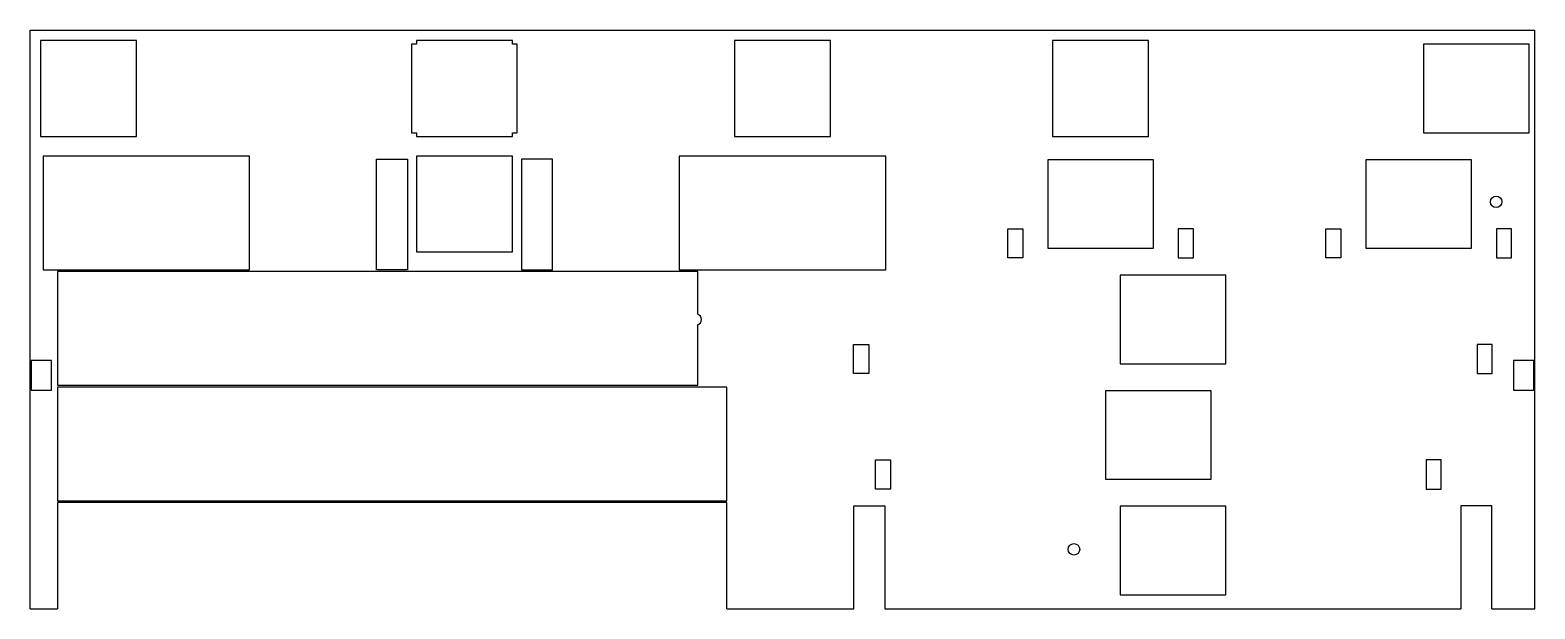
# Model space of a CAD drawing. Extents: x -124 to 124, y -48 to 48.
import ezdxf

# ---------------------------------------------------------------- set-up
doc = ezdxf.new("R2010")
doc.units = 0
doc.layers.get('0').update_dxf_attribs({"linetype": 'continuous'})

# ---------------------------------------------------------------- blocks, each defined once
blk = doc.blocks.new('SHAPE')
at = {"color": 0}
for p, q in [((-123.925, -47.725), (-123.925, 47.725)), ((-123.925, 47.725), (123.925, 47.725)), ((123.925, -47.725), (123.925, 47.725)), ((-106.4, 46), (-122.2, 46)), ((-122.2, 46), (-122.2, 30.2)), ((-106.4, 30.2), (-106.4, 46)), ((-61.0875, 45.4), (-61.0875, 30.8)), ((-60.2875, 45.4), (-61.0875, 45.4)), ((-60.2875, 46), (-60.2875, 45.4)), ((-44.4875, 46), (-60.2875, 46)), ((-44.4875, 45.4), (-44.4875, 46)), ((-43.6875, 45.4), (-44.4875, 45.4)), ((-43.6875, 30.8), (-43.6875, 45.4)), ((7.9, 46), (-7.9, 46)), ((-7.9, 46), (-7.9, 30.2)), ((7.9, 30.2), (7.9, 46)), ((60.2875, 46), (44.4875, 46)), ((44.4875, 46), (44.4875, 30.2)), ((60.2875, 30.2), (60.2875, 46)), ((123, 45.4), (105.6, 45.4)), ((105.6, 45.4), (105.6, 30.8)), ((123, 30.8), (123, 45.4)), ((-122.2, 30.2), (-106.4, 30.2)), ((-61.0875, 30.8), (-60.2875, 30.8)), ((-60.2875, 30.8), (-60.2875, 30.2)), ((-60.2875, 30.2), (-44.4875, 30.2)), ((-44.4875, 30.2), (-44.4875, 30.8)), ((-44.4875, 30.8), (-43.6875, 30.8)), ((-7.9, 30.2), (7.9, 30.2)), ((44.4875, 30.2), (60.2875, 30.2)), ((105.6, 30.8), (123, 30.8)), ((-87.775, 26.95), (-121.775, 26.95)), ((-121.775, 26.95), (-121.775, 8.2)), ((-87.775, 8.2), (-87.775, 26.95)), ((-66.8875, 26.45), (-61.7875, 26.45)), ((-66.8875, 8.2), (-66.8875, 26.45)), ((-61.7875, 26.45), (-61.7875, 8.2)), ((-60.2875, 26.95), (-60.2875, 11.15)), ((-44.4875, 26.95), (-60.2875, 26.95)), ((-44.4875, 11.15), (-44.4875, 26.95)), ((-42.9875, 26.45), (-42.9875, 8.2)), ((-37.8875, 26.45), (-42.9875, 26.45)), ((-37.8875, 8.2), (-37.8875, 26.45)), ((17, 26.95), (-17, 26.95)), ((-17, 26.95), (-17, 8.2)), ((17, 8.2), (17, 26.95)), ((61.0875, 26.35), (43.6875, 26.35)), ((43.6875, 26.35), (43.6875, 11.75)), ((61.0875, 11.75), (61.0875, 26.35)), ((96.075, 26.35), (96.075, 11.75)), ((113.475, 26.35), (96.075, 26.35)), ((113.475, 11.75), (113.475, 26.35)), ((37.0875, 10.15), (37.0875, 14.95)), ((37.0875, 14.95), (39.5875, 14.95)), ((39.5875, 14.95), (39.5875, 10.15)), ((65.1875, 14.95), (65.1875, 10.15)), ((67.6875, 14.95), (65.1875, 14.95)), ((67.6875, 10.15), (67.6875, 14.95)), ((89.475, 10.15), (89.475, 14.95)), ((89.475, 14.95), (91.975, 14.95)), ((91.975, 14.95), (91.975, 10.15)), ((120.075, 14.95), (117.575, 14.95)), ((117.575, 14.95), (117.575, 10.15)), ((120.075, 10.15), (120.075, 14.95)), ((-60.2875, 11.15), (-44.4875, 11.15)), ((39.5875, 10.15), (37.0875, 10.15)), ((43.6875, 11.75), (61.0875, 11.75)), ((65.1875, 10.15), (67.6875, 10.15)), ((91.975, 10.15), (89.475, 10.15)), ((96.075, 11.75), (113.475, 11.75)), ((117.575, 10.15), (120.075, 10.15)), ((-121.775, 8.2), (-87.775, 8.2)), ((-13.95, 7.9), (-119.4, 7.9)), ((-119.4, 7.9), (-119.4, -10.85)), ((-61.7875, 8.2), (-66.8875, 8.2)), ((-42.9875, 8.2), (-37.8875, 8.2)), ((-17, 8.2), (17, 8.2)), ((-13.95, 0.88318), (-13.95, 7.9)), ((72.99375, 7.3), (55.59375, 7.3)), ((55.59375, 7.3), (55.59375, -7.3)), ((72.99375, -7.3), (72.99375, 7.3)), ((-13.95, -10.85), (-13.95, -0.88318)), ((11.69375, -4.1), (14.19375, -4.1)), ((11.69375, -8.9), (11.69375, -4.1)), ((14.19375, -4.1), (14.19375, -8.9)), ((116.89375, -4.1), (114.39375, -4.1)), ((114.39375, -4.1), (114.39375, -8.9)), ((116.89375, -8.9), (116.89375, -4.1)), ((-120.375, -6.75), (-123.775, -6.75)), ((-123.775, -6.75), (-123.775, -11.65)), ((-120.375, -11.65), (-120.375, -6.75)), ((55.59375, -7.3), (72.99375, -7.3)), ((123.775, -6.75), (120.375, -6.75)), ((120.375, -6.75), (120.375, -11.65)), ((123.775, -11.65), (123.775, -6.75)), ((14.19375, -8.9), (11.69375, -8.9)), ((114.39375, -8.9), (116.89375, -8.9)), ((-123.775, -11.65), (-120.375, -11.65)), ((-119.4, -10.85), (-13.95, -10.85)), ((-9.19375, -11.15), (-119.39375, -11.15)), ((-119.39375, -11.15), (-119.39375, -29.9)), ((-9.19375, -29.9), (-9.19375, -11.15)), ((53.2125, -11.75), (53.2125, -26.35)), ((70.6125, -11.75), (53.2125, -11.75)), ((70.6125, -26.35), (70.6125, -11.75)), ((120.375, -11.65), (123.775, -11.65)), ((15.3125, -27.95), (15.3125, -23.15)), ((15.3125, -23.15), (17.8125, -23.15)), ((17.8125, -23.15), (17.8125, -27.95)), ((106.0125, -23.15), (106.0125, -27.95)), ((108.5125, -23.15), (106.0125, -23.15)), ((108.5125, -27.95), (108.5125, -23.15)), ((53.2125, -26.35), (70.6125, -26.35)), ((17.8125, -27.95), (15.3125, -27.95)), ((106.0125, -27.95), (108.5125, -27.95)), ((-119.39375, -29.9), (-9.19375, -29.9)), ((-9.19375, -30.2), (-119.39375, -30.2)), ((-119.39375, -30.2), (-119.39375, -47.725)), ((-9.19375, -47.725), (-9.19375, -30.2)), ((11.74375, -30.7), (16.84375, -30.7)), ((11.74375, -47.725), (11.74375, -30.7)), ((16.84375, -30.7), (16.84375, -47.725)), ((55.59375, -30.8), (55.59375, -45.4)), ((72.99375, -30.8), (55.59375, -30.8)), ((72.99375, -45.4), (72.99375, -30.8)), ((116.84375, -30.7), (111.74375, -30.7)), ((111.74375, -30.7), (111.74375, -47.725)), ((116.84375, -47.725), (116.84375, -30.7)), ((55.59375, -45.4), (72.99375, -45.4)), ((-123.925, -47.725), (-119.39375, -47.725)), ((-9.19375, -47.725), (11.74375, -47.725)), ((16.84375, -47.725), (111.74375, -47.725)), ((116.84375, -47.725), (123.925, -47.725))]:
    blk.add_line(p, q, dxfattribs=at)
for centre in [(117.55, 19.4), (48, -37.9)]:
    blk.add_circle(centre, 0.95, dxfattribs=at)
blk.add_arc((-14.3, 0), 0.95, -68.3817276, 68.3817276, dxfattribs=at)

msp = doc.modelspace()

# ---------------------------------------------------------------- block references
msp.add_blockref('SHAPE', (0, 0))

doc.saveas('drawing.dxf')
